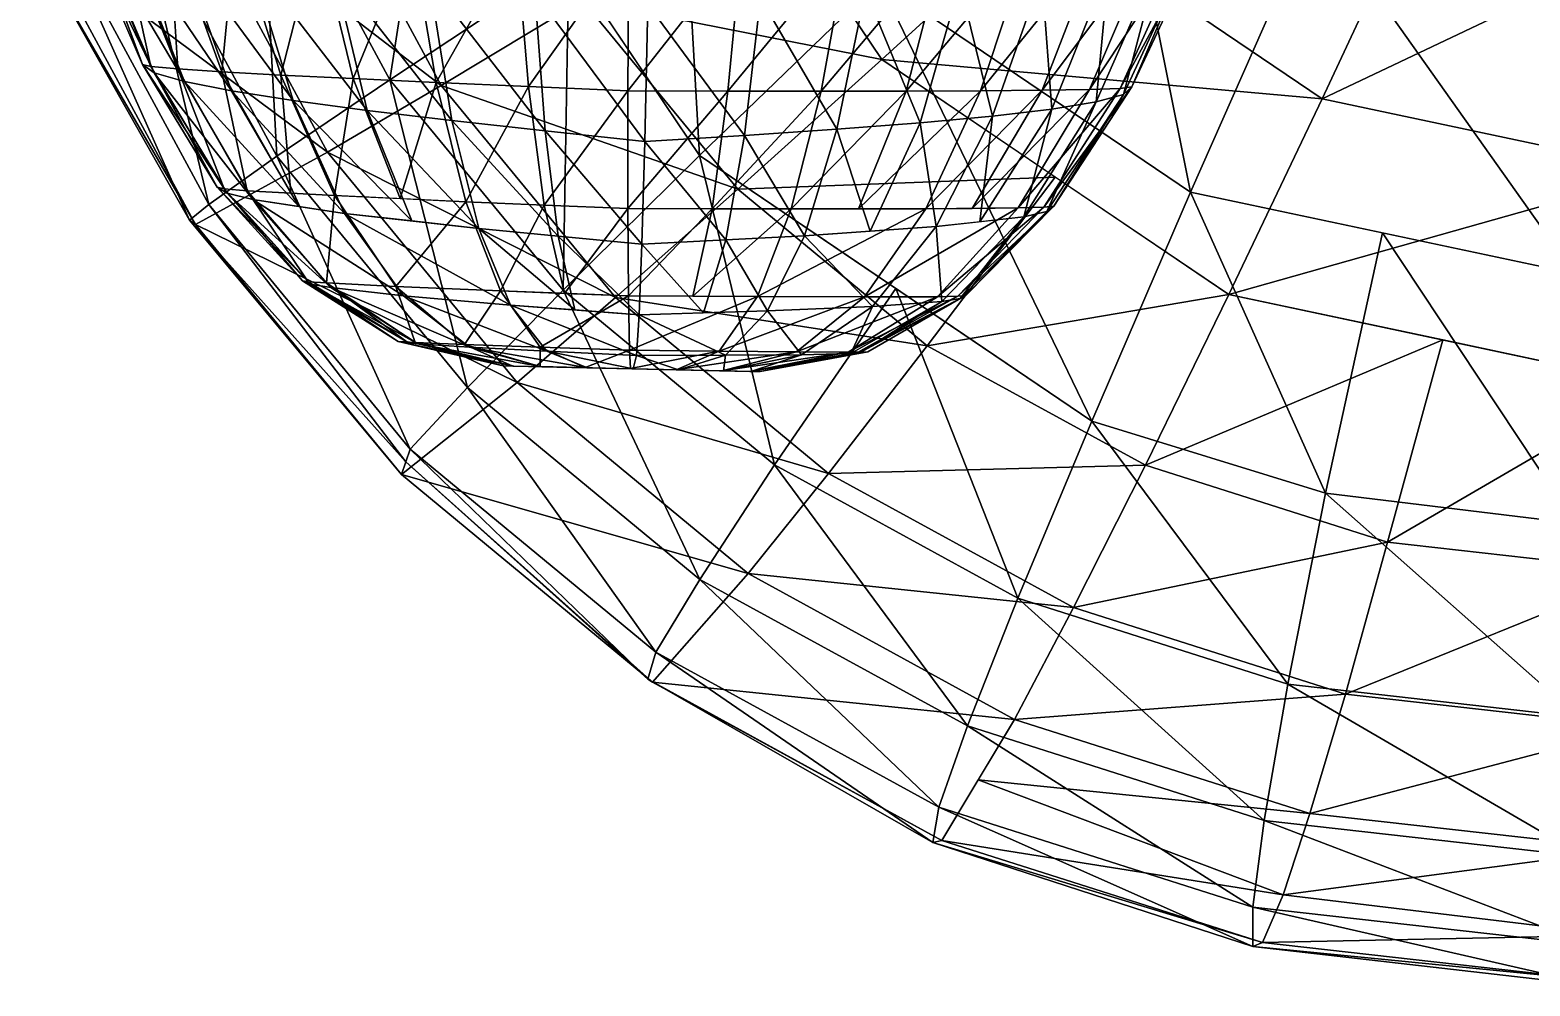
# Model space of a CAD drawing. Extents: x -23.6 to 25, y -17.9 to 25.9.
# Drawn here: x -16.17 to -0.6, y -17.89 to -7.96 of the extents above; entities that cross this region are included whole.
import ezdxf

# ---------------------------------------------------------------- set-up
doc = ezdxf.new("R2010")
doc.units = 0

msp = doc.modelspace()

# ---------------------------------------------------------------- linework, layer by layer
at = {"layer": 'Corps0', "color": 7}
for points in [[(-11.93188, -5.23315, -38.52008), (-9.50354, -4.25939, -40.92156), (-9.21826, -9.26995, -38.55981)], [(-7.35058, -7.46221, -40.953), (-9.21826, -9.26995, -38.55981), (-9.50354, -4.25939, -40.92156)], [(-7.32757, -8.27215, 2.09429), (-5.63793, -6.7265, 4.56048), (-9.73022, -4.69799, 2.12945)], [(-13.78344, -5.98638, -35.37048), (-11.93188, -5.23315, -38.52008), (-12.43646, -8.48242, -35.39013)], [(-10.57501, -7.25146, -38.53997), (-12.43646, -8.48242, -35.39013), (-11.93188, -5.23315, -38.52008)], [(-7.35058, -7.46221, -40.953), (-5.00769, -5.22363, -42.4475), (-4.11993, -9.65026, -41.00024)], [(-2.81878, -6.70611, -42.47949), (-4.11993, -9.65026, -41.00024), (-5.00769, -5.22363, -42.4475)], [(-15.08959, -6.53002, -31.62091), (-13.78344, -5.98638, -35.37048), (-13.6087, -9.27429, -31.64263)], [(-13.25982, -6.02813, -4.85339), (-14.5567, -6.50335, -9.0802), (-11.90338, -8.54168, -4.87329)], [(-12.43646, -8.48242, -35.39013), (-13.6087, -9.27429, -31.64263), (-13.78344, -5.98638, -35.37048)], [(-11.90338, -8.54168, -4.87329), (-10.43347, -7.65936, -1.08508), (-13.25982, -6.02813, -4.85339)], [(-14.5567, -6.50335, -9.0802), (-16.05554, -7.01794, -18.26092), (-13.08294, -9.23437, -9.1018)], [(-15.8825, -6.87561, -27.42053), (-15.08959, -6.53002, -31.62091), (-14.31658, -9.77764, -27.44348)], [(-13.6087, -9.27429, -31.64263), (-14.31658, -9.77764, -27.44348), (-15.08959, -6.53002, -31.62091)], [(-13.08294, -9.23437, -9.1018), (-11.90338, -8.54168, -4.87329), (-14.5567, -6.50335, -9.0802)], [(-8.52874, -6.48504, 2.11193), (-10.43347, -7.65936, -1.08508), (-7.32757, -8.27215, 2.09429)], [(-2.7525, -8.68078, 4.51831), (-1.69396, -6.41253, 6.11059), (-5.63793, -6.7265, 4.56048)], [(-1.69396, -6.41253, 6.11059), (-2.7525, -8.68078, 4.51831), (0.87353, -6.95672, 6.07305)], [(-5.63793, -6.7265, 4.56048), (-7.32757, -8.27215, 2.09429), (-2.7525, -8.68078, 4.51831)], [(-4.11993, -9.65026, -41.00024), (-2.81878, -6.70611, -42.47949), (-0.13739, -10.49432, -41.05853)], [(-0.12048, -7.27807, -42.51885), (-0.13739, -10.49432, -41.05853), (-2.81878, -6.70611, -42.47949)], [(-16.17211, -7.01416, -22.90789), (-15.8825, -6.87561, -27.42053), (-14.51531, -9.94006, -22.90832)], [(-14.31658, -9.77764, -27.44348), (-14.51531, -9.94006, -22.90832), (-15.8825, -6.87561, -27.42053)], [(0.80462, -9.43469, 4.46624), (0.87353, -6.95672, 6.07305), (-2.7525, -8.68078, 4.51831)], [(-16.05554, -7.01794, -18.26092), (-16.17211, -7.01416, -22.90789), (-14.45477, -9.98443, -18.28436)], [(-14.51531, -9.94006, -22.90832), (-14.45477, -9.98443, -18.28436), (-16.17211, -7.01416, -22.90789)], [(-14.45477, -9.98443, -18.28436), (-13.08294, -9.23437, -9.1018), (-16.05554, -7.01794, -18.26092)], [(-12.43646, -8.48242, -35.39013), (-10.57501, -7.25146, -38.53997), (-10.63629, -10.66802, -35.4165)], [(-9.21826, -9.26995, -38.55981), (-10.63629, -10.66802, -35.4165), (-10.57501, -7.25146, -38.53997)], [(-9.21826, -9.26995, -38.55981), (-7.35058, -7.46221, -40.953), (-5.14642, -12.02783, -38.61932)], [(-4.11993, -9.65026, -41.00024), (-5.14642, -12.02783, -38.61932), (-7.35058, -7.46221, -40.953)], [(-10.43347, -7.65936, -1.08508), (-11.90338, -8.54168, -4.87329), (-8.82031, -9.61779, -1.1087)], [(-8.82031, -9.61779, -1.1087), (-7.32757, -8.27215, 2.09429), (-10.43347, -7.65936, -1.08508)], [(-7.32757, -8.27215, 2.09429), (-8.82031, -9.61779, -1.1087), (-5.52496, -9.49285, 2.06799)], [(-3.72241, -10.71374, 2.04162), (-2.7525, -8.68078, 4.51831), (-7.32757, -8.27215, 2.09429)], [(-13.6087, -9.27429, -31.64263), (-12.43646, -8.48242, -35.39013), (-11.62957, -11.67712, -31.67156)], [(-11.90338, -8.54168, -4.87329), (-13.08294, -9.23437, -9.1018), (-10.09057, -10.74255, -4.89978)], [(-10.63629, -10.66802, -35.4165), (-11.62957, -11.67712, -31.67156), (-12.43646, -8.48242, -35.39013)], [(-10.09057, -10.74255, -4.89978), (-8.82031, -9.61779, -1.1087), (-11.90338, -8.54168, -4.87329)], [(-2.7525, -8.68078, 4.51831), (-3.72241, -10.71374, 2.04162), (0.80462, -9.43469, 4.46624)], [(-13.08294, -9.23437, -9.1018), (-14.45477, -9.98443, -18.28436), (-11.11346, -11.62548, -9.13061)], [(-14.31658, -9.77764, -27.44348), (-13.6087, -9.27429, -31.64263), (-12.22375, -12.31854, -27.47412)], [(-11.62957, -11.67712, -31.67156), (-12.22375, -12.31854, -27.47412), (-13.6087, -9.27429, -31.64263)], [(-11.11346, -11.62548, -9.13061), (-10.09057, -10.74255, -4.89978), (-13.08294, -9.23437, -9.1018)], [(-10.63629, -10.66802, -35.4165), (-9.21826, -9.26995, -38.55981), (-8.44226, -12.48266, -35.44854)], [(-7.18231, -10.64886, -38.58953), (-8.44226, -12.48266, -35.44854), (-9.21826, -9.26995, -38.55981)], [(-6.85424, -11.24395, -1.13739), (-5.52496, -9.49285, 2.06799), (-8.82031, -9.61779, -1.1087)], [(-5.52496, -9.49285, 2.06799), (-6.85424, -11.24395, -1.13739), (-3.72241, -10.71374, 2.04162)], [(0.72161, -11.65551, 1.97668), (0.80462, -9.43469, 4.46624), (-3.72241, -10.71374, 2.04162)], [(-8.82031, -9.61779, -1.1087), (-10.09057, -10.74255, -4.89978), (-6.85424, -11.24395, -1.13739)], [(-5.14642, -12.02783, -38.61932), (-4.11993, -9.65026, -41.00024), (-2.72015, -12.77392, -38.65472)], [(-2.1286, -10.0722, -41.02929), (-2.72015, -12.77392, -38.65472), (-4.11993, -9.65026, -41.00024)], [(-14.51531, -9.94006, -22.90832), (-14.31658, -9.77764, -27.44348), (-12.26953, -12.45007, -22.89477)], [(-12.22375, -12.31854, -27.47412), (-12.26953, -12.45007, -22.89477), (-14.31658, -9.77764, -27.44348)], [(-14.45477, -9.98443, -18.28436), (-14.51531, -9.94006, -22.90832), (-12.31542, -12.58178, -18.31567)], [(-12.26953, -12.45007, -22.89477), (-12.31542, -12.58178, -18.31567), (-14.51531, -9.94006, -22.90832)], [(-12.31542, -12.58178, -18.31567), (-11.11346, -11.62548, -9.13061), (-14.45477, -9.98443, -18.28436)], [(-2.72015, -12.77392, -38.65472), (-2.1286, -10.0722, -41.02929), (-0.12677, -13.09167, -38.69268)], [(-0.13739, -10.49432, -41.05853), (-0.12677, -13.09167, -38.69268), (-2.1286, -10.0722, -41.02929)], [(-11.62957, -11.67712, -31.67156), (-10.63629, -10.66802, -35.4165), (-9.21734, -13.67224, -31.70684)], [(-10.09057, -10.74255, -4.89978), (-11.11346, -11.62548, -9.13061), (-7.88116, -12.56988, -4.93212)], [(-8.44226, -12.48266, -35.44854), (-9.21734, -13.67224, -31.70684), (-10.63629, -10.66802, -35.4165)], [(-7.88116, -12.56988, -4.93212), (-6.85424, -11.24395, -1.13739), (-10.09057, -10.74255, -4.89978)], [(-8.44226, -12.48266, -35.44854), (-7.18231, -10.64886, -38.58953), (-5.91394, -13.86645, -35.48547)], [(-5.14642, -12.02783, -38.61932), (-5.91394, -13.86645, -35.48547), (-7.18231, -10.64886, -38.58953)], [(-4.58868, -12.48382, -1.17047), (-3.72241, -10.71374, 2.04162), (-6.85424, -11.24395, -1.13739)], [(-3.72241, -10.71374, 2.04162), (-4.58868, -12.48382, -1.17047), (-1.50036, -11.18457, 2.00927)], [(-2.07684, -13.28356, -1.20715), (-1.50036, -11.18457, 2.00927), (-4.58868, -12.48382, -1.17047)], [(-1.50036, -11.18457, 2.00927), (-2.07684, -13.28356, -1.20715), (0.72161, -11.65551, 1.97668)], [(-6.85424, -11.24395, -1.13739), (-7.88116, -12.56988, -4.93212), (-4.58868, -12.48382, -1.17047)], [(-11.11346, -11.62548, -9.13061), (-12.31542, -12.58178, -18.31567), (-8.71307, -13.61077, -9.16564)], [(-12.22375, -12.31854, -27.47412), (-11.62957, -11.67712, -31.67156), (-9.67297, -14.42822, -27.51135)], [(-9.21734, -13.67224, -31.70684), (-9.67297, -14.42822, -27.51135), (-11.62957, -11.67712, -31.67156)], [(-8.71307, -13.61077, -9.16564), (-7.88116, -12.56988, -4.93212), (-11.11346, -11.62548, -9.13061)], [(0.6278, -13.58935, -1.24682), (0.72161, -11.65551, 1.97668), (-2.07684, -13.28356, -1.20715)], [(-5.91394, -13.86645, -35.48547), (-5.14642, -12.02783, -38.61932), (-3.11083, -14.75897, -35.52642)], [(-2.72015, -12.77392, -38.65472), (-3.11083, -14.75897, -35.52642), (-5.14642, -12.02783, -38.61932)], [(-12.31542, -12.58178, -18.31567), (-12.26953, -12.45007, -22.89477), (-9.708, -14.73834, -18.35375)], [(-12.26953, -12.45007, -22.89477), (-12.22375, -12.31854, -27.47412), (-9.75598, -14.70648, -22.9779)], [(-9.75598, -14.70648, -22.9779), (-9.708, -14.73834, -18.35375), (-12.26953, -12.45007, -22.89477)], [(-9.67297, -14.42822, -27.51135), (-9.75598, -14.70648, -22.9779), (-12.22375, -12.31854, -27.47412)], [(-9.708, -14.73834, -18.35375), (-8.71307, -13.61077, -9.16564), (-12.31542, -12.58178, -18.31567)], [(-9.21734, -13.67224, -31.70684), (-8.44226, -12.48266, -35.44854), (-6.43774, -15.19354, -31.74743)], [(-7.88116, -12.56988, -4.93212), (-8.71307, -13.61077, -9.16564), (-5.3352, -13.96325, -4.96936)], [(-5.91394, -13.86645, -35.48547), (-6.43774, -15.19354, -31.74743), (-8.44226, -12.48266, -35.44854)], [(-5.3352, -13.96325, -4.96936), (-4.58868, -12.48382, -1.17047), (-7.88116, -12.56988, -4.93212)], [(-4.58868, -12.48382, -1.17047), (-5.3352, -13.96325, -4.96936), (-2.07684, -13.28356, -1.20715)], [(-3.11083, -14.75897, -35.52642), (-2.72015, -12.77392, -38.65472), (-0.0924, -15.10021, -35.57067)], [(-0.12677, -13.09167, -38.69268), (-0.0924, -15.10021, -35.57067), (-2.72015, -12.77392, -38.65472)], [(-2.51251, -14.86193, -5.01055), (-2.07684, -13.28356, -1.20715), (-5.3352, -13.96325, -4.96936)], [(-2.07684, -13.28356, -1.20715), (-2.51251, -14.86193, -5.01055), (0.6278, -13.58935, -1.24682)], [(-8.71307, -13.61077, -9.16564), (-9.708, -14.73834, -18.35375), (-5.94696, -15.12469, -9.20611)], [(-9.67297, -14.42822, -27.51135), (-9.21734, -13.67224, -31.70684), (-6.73364, -16.03692, -27.55438)], [(-6.43774, -15.19354, -31.74743), (-6.73364, -16.03692, -27.55438), (-9.21734, -13.67224, -31.70684)], [(-5.94696, -15.12469, -9.20611), (-5.3352, -13.96325, -4.96936), (-8.71307, -13.61077, -9.16564)], [(0.52685, -15.20562, -5.05511), (0.6278, -13.58935, -1.24682), (-2.51251, -14.86193, -5.01055)], [(-6.43774, -15.19354, -31.74743), (-5.91394, -13.86645, -35.48547), (-3.35589, -16.1748, -31.79241)], [(-5.3352, -13.96325, -4.96936), (-5.94696, -15.12469, -9.20611), (-2.51251, -14.86193, -5.01055)], [(-3.11083, -14.75897, -35.52642), (-3.35589, -16.1748, -31.79241), (-5.91394, -13.86645, -35.48547)], [(-9.75598, -14.70648, -22.9779), (-9.67297, -14.42822, -27.51135), (-6.79516, -16.40368, -23.0451)], [(-6.73364, -16.03692, -27.55438), (-6.79516, -16.40368, -23.0451), (-9.67297, -14.42822, -27.51135)], [(-9.708, -14.73834, -18.35375), (-9.75598, -14.70648, -22.9779), (-6.70336, -16.38281, -18.3977)], [(-6.79516, -16.40368, -23.0451), (-6.70336, -16.38281, -18.3977), (-9.75598, -14.70648, -22.9779)], [(-6.70336, -16.38281, -18.3977), (-5.94696, -15.12469, -9.20611), (-9.708, -14.73834, -18.35375)], [(-3.35589, -16.1748, -31.79241), (-3.11083, -14.75897, -35.52642), (-0.03747, -16.54992, -31.84106)], [(-0.0924, -15.10021, -35.57067), (-0.03747, -16.54992, -31.84106), (-3.11083, -14.75897, -35.52642)], [(-2.88018, -16.10113, -9.25091), (-2.51251, -14.86193, -5.01055), (-5.94696, -15.12469, -9.20611)], [(-2.51251, -14.86193, -5.01055), (-2.88018, -16.10113, -9.25091), (0.52685, -15.20562, -5.05511)], [(-6.73364, -16.03692, -27.55438), (-6.43774, -15.19354, -31.74743), (-3.47479, -17.07452, -27.60192)], [(-3.35589, -16.1748, -31.79241), (-3.47479, -17.07452, -27.60192), (-6.43774, -15.19354, -31.74743)], [(-5.94696, -15.12469, -9.20611), (-6.32507, -15.75366, -13.80187), (-2.88018, -16.10113, -9.25091)], [(0.42199, -16.47448, -9.29931), (0.52685, -15.20562, -5.05511), (-2.88018, -16.10113, -9.25091)], [(-6.32507, -15.75366, -13.80187), (-6.70336, -16.38281, -18.3977), (-3.15954, -16.94805, -13.78784)], [(-3.15954, -16.94805, -13.78784), (-2.88018, -16.10113, -9.25091), (-6.32507, -15.75366, -13.80187)], [(-6.79516, -16.40368, -23.0451), (-6.73364, -16.03692, -27.55438), (-3.47424, -17.48504, -23.10235)], [(-3.47479, -17.07452, -27.60192), (-3.47424, -17.48504, -23.10235), (-6.73364, -16.03692, -27.55438)], [(-3.47479, -17.07452, -27.60192), (-3.35589, -16.1748, -31.79241), (0.0343, -17.47125, -27.65338)], [(-0.03747, -16.54992, -31.84106), (0.0343, -17.47125, -27.65338), (-3.35589, -16.1748, -31.79241)], [(-2.88018, -16.10113, -9.25091), (-3.15954, -16.94805, -13.78784), (0.42199, -16.47448, -9.29931)], [(-6.70336, -16.38281, -18.3977), (-6.79516, -16.40368, -23.0451), (-3.37213, -17.44348, -18.44635)], [(-3.47424, -17.48504, -23.10235), (-3.37213, -17.44348, -18.44635), (-6.79516, -16.40368, -23.0451)], [(-3.37213, -17.44348, -18.44635), (-3.15954, -16.94805, -13.78784), (-6.70336, -16.38281, -18.3977)], [(0.31695, -17.3656, -13.8302), (0.42199, -16.47448, -9.29931), (-3.15954, -16.94805, -13.78784)], [(-3.15954, -16.94805, -13.78784), (-3.37213, -17.44348, -18.44635), (0.31695, -17.3656, -13.8302)], [(-3.47424, -17.48504, -23.10235), (-3.47479, -17.07452, -27.60192), (0.11962, -17.8941, -23.15625)], [(0.0343, -17.47125, -27.65338), (0.11962, -17.8941, -23.15625), (-3.47479, -17.07452, -27.60192)], [(-3.37213, -17.44348, -18.44635), (-3.47424, -17.48504, -23.10235), (0.2149, -17.84893, -18.4989)], [(0.2149, -17.84893, -18.4989), (0.31695, -17.3656, -13.8302), (-3.37213, -17.44348, -18.44635)], [(0.11962, -17.8941, -23.15625), (0.2149, -17.84893, -18.4989), (-3.47424, -17.48504, -23.10235)]]:
    msp.add_3dface(points, dxfattribs=at)
at = {"layer": 'Pied_g14', "color": 2}
for points in [[(-15.6651, -6.78491, -49.90258), (-15.00433, -8.32476, -50.02508), (-15.5686, -6.80706, -48.89526)], [(-15.00433, -8.32476, -50.02508), (-15.6651, -6.78491, -49.90258), (-14.88281, -8.40875, -50.90814)], [(-15.52764, -6.88201, -50.90509), (-14.88281, -8.40875, -50.90814), (-15.6651, -6.78491, -49.90258)], [(-15.5686, -6.80706, -48.89526), (-14.91894, -8.34484, -49.13781), (-15.24945, -6.83483, -47.95159)], [(-14.91894, -8.34484, -49.13781), (-15.5686, -6.80706, -48.89526), (-15.00433, -8.32476, -50.02508)], [(-15.24945, -6.83483, -47.95159), (-14.63726, -8.36981, -48.3067), (-14.73095, -6.86767, -47.0924)], [(-14.63726, -8.36981, -48.3067), (-15.24945, -6.83483, -47.95159), (-14.91894, -8.34484, -49.13781)], [(-14.88281, -8.40875, -50.90814), (-15.52764, -6.88201, -50.90509), (-14.56768, -8.4992, -51.72662)], [(-15.17053, -6.98657, -51.83435), (-14.56768, -8.4992, -51.72662), (-15.52764, -6.88201, -50.90509)], [(-14.56768, -8.4992, -51.72662), (-15.17053, -6.98657, -51.83435), (-14.07977, -8.59521, -52.46337)], [(-14.61785, -7.09729, -52.67089), (-14.07977, -8.59521, -52.46337), (-15.17053, -6.98657, -51.83435)], [(-14.73095, -6.86767, -47.0924), (-14.1795, -8.39941, -47.5498), (-14.03607, -6.90472, -46.33825)], [(-14.1795, -8.39941, -47.5498), (-14.73095, -6.86767, -47.0924), (-14.63726, -8.36981, -48.3067)], [(-13.56597, -8.43298, -46.88555), (-14.03607, -6.90472, -46.33825), (-14.1795, -8.39941, -47.5498)], [(-14.03607, -6.90472, -46.33825), (-13.56597, -8.43298, -46.88555), (-13.18804, -6.94561, -45.71008)], [(-12.81738, -8.47009, -46.33221), (-13.18804, -6.94561, -45.71008), (-13.56597, -8.43298, -46.88555)], [(-13.18804, -6.94561, -45.71008), (-12.81738, -8.47009, -46.33221), (-12.20971, -6.98962, -45.22839)], [(-11.95373, -8.50988, -45.90789), (-12.20971, -6.98962, -45.22839), (-12.81738, -8.47009, -46.33221)], [(-12.20971, -6.98962, -45.22839), (-11.95373, -8.50988, -45.90789), (-11.12445, -7.03607, -44.91406)], [(-14.07977, -8.59521, -52.46337), (-14.61785, -7.09729, -52.67089), (-13.44018, -8.69549, -53.10101)], [(-13.89343, -7.21289, -53.39471), (-13.44018, -8.69549, -53.10101), (-14.61785, -7.09729, -52.67089)], [(-10.99566, -8.55212, -45.63098), (-11.12445, -7.03607, -44.91406), (-11.95373, -8.50988, -45.90789)], [(-11.12445, -7.03607, -44.91406), (-10.99566, -8.55212, -45.63098), (-9.95507, -7.08428, -44.78753)], [(-9.96337, -8.59594, -45.51953), (-9.95507, -7.08428, -44.78753), (-10.99566, -8.55212, -45.63098)], [(-9.95507, -7.08428, -44.78753), (-9.96337, -8.59594, -45.51953), (-8.78021, -7.08868, -44.86437)], [(-8.92614, -8.59857, -45.58709), (-8.78021, -7.08868, -44.86437), (-9.96337, -8.59594, -45.51953)], [(-8.78021, -7.08868, -44.86437), (-8.92614, -8.59857, -45.58709), (-7.68133, -7.09124, -45.13244)], [(-7.95611, -8.5996, -45.82318), (-7.68133, -7.09124, -45.13244), (-8.92614, -8.59857, -45.58709)], [(-7.68133, -7.09124, -45.13244), (-7.95611, -8.5996, -45.82318), (-6.68267, -7.09161, -45.57226)], [(-7.07446, -8.59893, -46.21051), (-6.68267, -7.09161, -45.57226), (-7.95611, -8.5996, -45.82318)], [(-6.30206, -8.596, -46.73162), (-5.80773, -7.08935, -46.16394), (-7.07446, -8.59893, -46.21051)], [(-6.68267, -7.09161, -45.57226), (-7.07446, -8.59893, -46.21051), (-5.80773, -7.08935, -46.16394)], [(-5.66027, -8.59063, -47.36932), (-5.08074, -7.08422, -46.88793), (-6.30206, -8.596, -46.73162)], [(-5.80773, -7.08935, -46.16394), (-6.30206, -8.596, -46.73162), (-5.08074, -7.08422, -46.88793)], [(-5.17016, -8.58233, -48.10607), (-4.52551, -7.07556, -47.72436), (-5.66027, -8.59063, -47.36932)], [(-5.08074, -7.08422, -46.88793), (-5.66027, -8.59063, -47.36932), (-4.52551, -7.07556, -47.72436)], [(-4.85272, -8.5708, -48.92449), (-4.16595, -7.06304, -48.65368), (-5.17016, -8.58233, -48.10607)], [(-4.52551, -7.07556, -47.72436), (-5.17016, -8.58233, -48.10607), (-4.16595, -7.06304, -48.65368)], [(-4.72912, -8.55548, -49.80737), (-4.02575, -7.0462, -49.656), (-4.85272, -8.5708, -48.92449)], [(-4.16595, -7.06304, -48.65368), (-4.85272, -8.5708, -48.92449), (-4.02575, -7.0462, -49.656)], [(-4.125, -7.13806, -50.66351), (-4.81658, -8.6347, -50.69482), (-4.44659, -7.22723, -51.60711)], [(-4.81658, -8.6347, -50.69482), (-4.125, -7.13806, -50.66351), (-4.72912, -8.55548, -49.80737)], [(-4.02575, -7.0462, -49.656), (-4.72912, -8.55548, -49.80737), (-4.125, -7.13806, -50.66351)], [(-13.44018, -8.69549, -53.10101), (-13.89343, -7.21289, -53.39471), (-12.67028, -8.79956, -53.62213)], [(-13.0213, -7.33233, -53.98657), (-12.67028, -8.79956, -53.62213), (-13.89343, -7.21289, -53.39471)], [(-4.96765, -7.31384, -52.46643), (-5.56054, -8.78637, -52.28289), (-5.6651, -7.39752, -53.22039)], [(-5.56054, -8.78637, -52.28289), (-4.96765, -7.31384, -52.46643), (-5.10058, -8.71166, -51.526)], [(-4.44659, -7.22723, -51.60711), (-5.10058, -8.71166, -51.526), (-4.96765, -7.31384, -52.46643)], [(-5.10058, -8.71166, -51.526), (-4.44659, -7.22723, -51.60711), (-4.81658, -8.6347, -50.69482)], [(-12.67028, -8.79956, -53.62213), (-13.0213, -7.33233, -53.98657), (-11.79095, -8.90582, -54.00946)], [(-12.0252, -7.45434, -54.42633), (-11.79095, -8.90582, -54.00946), (-13.0213, -7.33233, -53.98657)], [(-11.79095, -8.90582, -54.00946), (-12.0252, -7.45434, -54.42633), (-10.82342, -9.01354, -54.2456)], [(-10.92932, -7.57781, -54.69439), (-10.82342, -9.01354, -54.2456), (-12.0252, -7.45434, -54.42633)], [(-5.6651, -7.39752, -53.22039), (-6.17626, -8.85852, -52.94708), (-6.51593, -7.47833, -53.84875)], [(-6.17626, -8.85852, -52.94708), (-5.6651, -7.39752, -53.22039), (-5.56054, -8.78637, -52.28289)], [(-10.82342, -9.01354, -54.2456), (-10.92932, -7.57781, -54.69439), (-9.78875, -9.12158, -54.31304)], [(-9.75732, -7.70147, -54.77111), (-9.78875, -9.12158, -54.31304), (-10.92932, -7.57781, -54.69439)], [(-8.58508, -7.63043, -54.64471), (-8.7539, -9.05993, -54.20172), (-9.75732, -7.70147, -54.77111)], [(-8.7539, -9.05993, -54.20172), (-8.58508, -7.63043, -54.64471), (-7.79333, -8.99554, -53.92474)], [(-7.49682, -7.55596, -54.33038), (-7.79333, -8.99554, -53.92474), (-8.58508, -7.63043, -54.64471)], [(-7.79333, -8.99554, -53.92474), (-7.49682, -7.55596, -54.33038), (-6.92736, -8.9284, -53.50042)], [(-6.51593, -7.47833, -53.84875), (-6.92736, -8.9284, -53.50042), (-7.49682, -7.55596, -54.33038)], [(-6.92736, -8.9284, -53.50042), (-6.51593, -7.47833, -53.84875), (-6.17626, -8.85852, -52.94708)], [(-9.78875, -9.12158, -54.31304), (-9.75732, -7.70147, -54.77111), (-8.7539, -9.05993, -54.20172)], [(-15.00433, -8.32476, -50.02508), (-14.2279, -9.59851, -50.11853), (-14.91894, -8.34484, -49.13781)], [(-14.2279, -9.59851, -50.11853), (-15.00433, -8.32476, -50.02508), (-14.1253, -9.65905, -50.85198)], [(-14.88281, -8.40875, -50.90814), (-14.1253, -9.65905, -50.85198), (-15.00433, -8.32476, -50.02508)], [(-14.91894, -8.34484, -49.13781), (-14.15551, -9.61407, -49.38146), (-14.63726, -8.36981, -48.3067)], [(-14.15551, -9.61407, -49.38146), (-14.91894, -8.34484, -49.13781), (-14.2279, -9.59851, -50.11853)], [(-14.1253, -9.65905, -50.85198), (-14.88281, -8.40875, -50.90814), (-13.8587, -9.72479, -51.53179)], [(-14.56768, -8.4992, -51.72662), (-13.8587, -9.72479, -51.53179), (-14.88281, -8.40875, -50.90814)], [(-14.63726, -8.36981, -48.3067), (-13.91693, -9.63385, -48.69085), (-14.1795, -8.39941, -47.5498)], [(-13.91693, -9.63385, -48.69085), (-14.63726, -8.36981, -48.3067), (-14.15551, -9.61407, -49.38146)], [(-14.1795, -8.39941, -47.5498), (-13.4638, -9.65936, -48.10046), (-13.56597, -8.43298, -46.88555)], [(-13.4638, -9.65936, -48.10046), (-14.1795, -8.39941, -47.5498), (-13.91693, -9.63385, -48.69085)], [(-13.8587, -9.72479, -51.53179), (-14.56768, -8.4992, -51.72662), (-13.38208, -9.79705, -52.10253)], [(-14.07977, -8.59521, -52.46337), (-13.38208, -9.79705, -52.10253), (-14.56768, -8.4992, -51.72662)], [(-13.56597, -8.43298, -46.88555), (-13.01062, -9.68481, -47.50988), (-12.81738, -8.47009, -46.33221)], [(-13.01062, -9.68481, -47.50988), (-13.56597, -8.43298, -46.88555), (-13.4638, -9.65936, -48.10046)], [(-12.32836, -9.71643, -47.104), (-12.81738, -8.47009, -46.33221), (-13.01062, -9.68481, -47.50988)], [(-12.81738, -8.47009, -46.33221), (-12.32836, -9.71643, -47.104), (-11.95373, -8.50988, -45.90789)], [(-11.64611, -9.74792, -46.69793), (-11.95373, -8.50988, -45.90789), (-12.32836, -9.71643, -47.104)], [(-11.95373, -8.50988, -45.90789), (-11.64611, -9.74792, -46.69793), (-10.99566, -8.55212, -45.63098)], [(-10.83319, -9.78295, -46.47381), (-10.99566, -8.55212, -45.63098), (-11.64611, -9.74792, -46.69793)], [(-10.99566, -8.55212, -45.63098), (-10.83319, -9.78295, -46.47381), (-9.96337, -8.59594, -45.51953)], [(-5.53887, -9.79364, -49.93438), (-4.72912, -8.55548, -49.80737), (-5.64318, -9.80511, -49.20111)], [(-4.85272, -8.5708, -48.92449), (-5.64318, -9.80511, -49.20111), (-4.72912, -8.55548, -49.80737)], [(-4.72912, -8.55548, -49.80737), (-5.53887, -9.79364, -49.93438), (-4.81658, -8.6347, -50.69482)], [(-13.38208, -9.79705, -52.10253), (-14.07977, -8.59521, -52.46337), (-12.90533, -9.86926, -52.67315)], [(-13.44018, -8.69549, -53.10101), (-12.90533, -9.86926, -52.67315), (-14.07977, -8.59521, -52.46337)], [(-12.90533, -9.86926, -52.67315), (-13.44018, -8.69549, -53.10101), (-12.20751, -9.9475, -53.04998)], [(-12.67028, -8.79956, -53.62213), (-12.20751, -9.9475, -53.04998), (-13.44018, -8.69549, -53.10101)], [(-9.96356, -9.81939, -46.37396), (-9.96337, -8.59594, -45.51953), (-10.83319, -9.78295, -46.47381)], [(-9.96337, -8.59594, -45.51953), (-9.96356, -9.81939, -46.37396), (-8.92614, -8.59857, -45.58709)], [(-9.08978, -9.82208, -46.43688), (-8.92614, -8.59857, -45.58709), (-9.96356, -9.81939, -46.37396)], [(-8.92614, -8.59857, -45.58709), (-9.08978, -9.82208, -46.43688), (-7.95611, -8.5996, -45.82318)], [(-8.26715, -9.82379, -46.62634), (-7.95611, -8.5996, -45.82318), (-9.08978, -9.82208, -46.43688)], [(-7.56756, -9.8233, -47.00311), (-7.07446, -8.59893, -46.21051), (-8.26715, -9.82379, -46.62634)], [(-7.95611, -8.5996, -45.82318), (-8.26715, -9.82379, -46.62634), (-7.07446, -8.59893, -46.21051)], [(-6.86798, -9.82269, -47.37976), (-6.30206, -8.596, -46.73162), (-7.56756, -9.8233, -47.00311)], [(-7.07446, -8.59893, -46.21051), (-7.56756, -9.8233, -47.00311), (-6.30206, -8.596, -46.73162)], [(-6.38977, -9.81817, -47.95056), (-5.66027, -8.59063, -47.36932), (-6.86798, -9.82269, -47.37976)], [(-6.30206, -8.596, -46.73162), (-6.86798, -9.82269, -47.37976), (-5.66027, -8.59063, -47.36932)], [(-5.91131, -9.81353, -48.52124), (-5.17016, -8.58233, -48.10607), (-6.38977, -9.81817, -47.95056)], [(-5.66027, -8.59063, -47.36932), (-6.38977, -9.81817, -47.95056), (-5.17016, -8.58233, -48.10607)], [(-5.64318, -9.80511, -49.20111), (-4.85272, -8.5708, -48.92449), (-5.91131, -9.81353, -48.52124)], [(-5.17016, -8.58233, -48.10607), (-5.91131, -9.81353, -48.52124), (-4.85272, -8.5708, -48.92449)], [(-5.10058, -8.71166, -51.526), (-5.85308, -9.90447, -51.36218), (-5.56054, -8.78637, -52.28289)], [(-5.85308, -9.90447, -51.36218), (-5.10058, -8.71166, -51.526), (-5.61303, -9.85009, -50.67163)], [(-4.81658, -8.6347, -50.69482), (-5.61303, -9.85009, -50.67163), (-5.10058, -8.71166, -51.526)], [(-5.61303, -9.85009, -50.67163), (-4.81658, -8.6347, -50.69482), (-5.53887, -9.79364, -49.93438)], [(-12.20751, -9.9475, -53.04998), (-12.67028, -8.79956, -53.62213), (-11.50976, -10.02581, -53.42669)], [(-11.79095, -8.90582, -54.00946), (-11.50976, -10.02581, -53.42669), (-12.67028, -8.79956, -53.62213)], [(-6.17626, -8.85852, -52.94708), (-6.76269, -10.0072, -52.54302), (-6.92736, -8.9284, -53.50042)], [(-6.76269, -10.0072, -52.54302), (-6.17626, -8.85852, -52.94708), (-6.30804, -9.95587, -51.95263)], [(-5.56054, -8.78637, -52.28289), (-6.30804, -9.95587, -51.95263), (-6.17626, -8.85852, -52.94708)], [(-6.30804, -9.95587, -51.95263), (-5.56054, -8.78637, -52.28289), (-5.85308, -9.90447, -51.36218)], [(-11.50976, -10.02581, -53.42669), (-11.79095, -8.90582, -54.00946), (-10.68908, -10.10681, -53.61621)], [(-10.82342, -9.01354, -54.2456), (-10.68908, -10.10681, -53.61621), (-11.79095, -8.90582, -54.00946)], [(-10.68908, -10.10681, -53.61621), (-10.82342, -9.01354, -54.2456), (-9.81701, -10.18817, -53.67889)], [(-9.78875, -9.12158, -54.31304), (-9.81701, -10.18817, -53.67889), (-10.82342, -9.01354, -54.2456)], [(-7.79333, -8.99554, -53.92474), (-8.13079, -10.10174, -53.3551), (-8.7539, -9.05993, -54.20172)], [(-8.13079, -10.10174, -53.3551), (-7.79333, -8.99554, -53.92474), (-7.44671, -10.05444, -52.94909)], [(-6.92736, -8.9284, -53.50042), (-7.44671, -10.05444, -52.94909), (-7.79333, -8.99554, -53.92474)], [(-7.44671, -10.05444, -52.94909), (-6.92736, -8.9284, -53.50042), (-6.76269, -10.0072, -52.54302)], [(-9.81701, -10.18817, -53.67889), (-9.78875, -9.12158, -54.31304), (-8.94561, -10.14587, -53.57928)], [(-8.7539, -9.05993, -54.20172), (-8.94561, -10.14587, -53.57928), (-9.78875, -9.12158, -54.31304)], [(-8.94561, -10.14587, -53.57928), (-8.7539, -9.05993, -54.20172), (-8.13079, -10.10174, -53.3551)], [(-14.2279, -9.59851, -50.11853), (-13.34112, -10.5689, -50.14587), (-14.15551, -9.61407, -49.38146)], [(-13.34112, -10.5689, -50.14587), (-14.2279, -9.59851, -50.11853), (-13.26, -10.60302, -50.70257)], [(-14.1253, -9.65905, -50.85198), (-13.26, -10.60302, -50.70257), (-14.2279, -9.59851, -50.11853)], [(-14.15551, -9.61407, -49.38146), (-13.2832, -10.57897, -49.58624), (-13.91693, -9.63385, -48.69085)], [(-13.2832, -10.57897, -49.58624), (-14.15551, -9.61407, -49.38146), (-13.34112, -10.5689, -50.14587)], [(-13.91693, -9.63385, -48.69085), (-13.0935, -10.59228, -49.06188), (-13.01062, -9.68481, -47.50988)], [(-13.0935, -10.59228, -49.06188), (-13.91693, -9.63385, -48.69085), (-13.2832, -10.57897, -49.58624)], [(-13.26, -10.60302, -50.70257), (-14.1253, -9.65905, -50.85198), (-13.04888, -10.6408, -51.21856)], [(-13.8587, -9.72479, -51.53179), (-13.04888, -10.6408, -51.21856), (-14.1253, -9.65905, -50.85198)], [(-13.04888, -10.6408, -51.21856), (-13.8587, -9.72479, -51.53179), (-12.29327, -10.7265, -52.08416)], [(-12.90533, -9.86926, -52.67315), (-12.29327, -10.7265, -52.08416), (-13.8587, -9.72479, -51.53179)], [(-12.37408, -10.62823, -48.16479), (-13.01062, -9.68481, -47.50988), (-13.0935, -10.59228, -49.06188)], [(-13.01062, -9.68481, -47.50988), (-12.37408, -10.62823, -48.16479), (-11.64611, -9.74792, -46.69793)], [(-11.28637, -10.67401, -47.55236), (-11.64611, -9.74792, -46.69793), (-12.37408, -10.62823, -48.16479)], [(-11.64611, -9.74792, -46.69793), (-11.28637, -10.67401, -47.55236), (-10.83319, -9.78295, -46.47381)], [(-10.62207, -10.70031, -47.42645), (-10.83319, -9.78295, -46.47381), (-11.28637, -10.67401, -47.55236)], [(-10.83319, -9.78295, -46.47381), (-10.62207, -10.70031, -47.42645), (-9.96356, -9.81939, -46.37396)], [(-6.53546, -10.73046, -49.44329), (-5.64318, -9.80511, -49.20111), (-6.74737, -10.7348, -48.92736)], [(-5.91131, -9.81353, -48.52124), (-6.74737, -10.7348, -48.92736), (-5.64318, -9.80511, -49.20111)], [(-6.45324, -10.72357, -49.99987), (-5.53887, -9.79364, -49.93438), (-6.53546, -10.73046, -49.44329)], [(-5.64318, -9.80511, -49.20111), (-6.53546, -10.73046, -49.44329), (-5.53887, -9.79364, -49.93438)], [(-5.53887, -9.79364, -49.93438), (-6.45324, -10.72357, -49.99987), (-5.61303, -9.85009, -50.67163)], [(-12.29327, -10.7265, -52.08416), (-12.90533, -9.86926, -52.67315), (-11.1817, -10.82196, -52.65002)], [(-11.50976, -10.02581, -53.42669), (-11.1817, -10.82196, -52.65002), (-12.90533, -9.86926, -52.67315)], [(-9.95776, -10.72662, -47.30029), (-9.96356, -9.81939, -46.37396), (-10.62207, -10.70031, -47.42645)], [(-9.96356, -9.81939, -46.37396), (-9.95776, -10.72662, -47.30029), (-9.08978, -9.82208, -46.43688)], [(-9.2882, -10.73022, -47.39813), (-9.08978, -9.82208, -46.43688), (-9.95776, -10.72662, -47.30029)], [(-9.08978, -9.82208, -46.43688), (-9.2882, -10.73022, -47.39813), (-8.26715, -9.82379, -46.62634)], [(-8.61846, -10.73388, -47.49584), (-8.26715, -9.82379, -46.62634), (-9.2882, -10.73022, -47.39813)], [(-7.50476, -10.73748, -48.06164), (-6.86798, -9.82269, -47.37976), (-8.61846, -10.73388, -47.49584)], [(-8.26715, -9.82379, -46.62634), (-8.61846, -10.73388, -47.49584), (-6.86798, -9.82269, -47.37976)], [(-6.74737, -10.7348, -48.92736), (-5.91131, -9.81353, -48.52124), (-7.50476, -10.73748, -48.06164)], [(-6.86798, -9.82269, -47.37976), (-7.50476, -10.73748, -48.06164), (-5.91131, -9.81353, -48.52124)], [(-5.85308, -9.90447, -51.36218), (-6.70275, -10.78332, -51.08404), (-6.76269, -10.0072, -52.54302)], [(-6.70275, -10.78332, -51.08404), (-5.85308, -9.90447, -51.36218), (-6.51226, -10.75451, -50.55963)], [(-5.61303, -9.85009, -50.67163), (-6.51226, -10.75451, -50.55963), (-5.85308, -9.90447, -51.36218)], [(-6.51226, -10.75451, -50.55963), (-5.61303, -9.85009, -50.67163), (-6.45324, -10.72357, -49.99987)], [(-11.1817, -10.82196, -52.65002), (-11.50976, -10.02581, -53.42669), (-10.51312, -10.87231, -52.7478)], [(-10.68908, -10.10681, -53.61621), (-10.51312, -10.87231, -52.7478), (-11.50976, -10.02581, -53.42669)], [(-10.51312, -10.87231, -52.7478), (-10.68908, -10.10681, -53.61621), (-9.8446, -10.9226, -52.84545)], [(-9.81701, -10.18817, -53.67889), (-9.8446, -10.9226, -52.84545), (-10.68908, -10.10681, -53.61621)], [(-8.13079, -10.10174, -53.3551), (-8.51379, -10.88183, -52.5935), (-8.94561, -10.14587, -53.57928)], [(-8.51379, -10.88183, -52.5935), (-8.13079, -10.10174, -53.3551), (-7.42395, -10.83575, -51.98101)], [(-6.76269, -10.0072, -52.54302), (-7.42395, -10.83575, -51.98101), (-8.13079, -10.10174, -53.3551)], [(-7.42395, -10.83575, -51.98101), (-6.76269, -10.0072, -52.54302), (-6.70275, -10.78332, -51.08404)], [(-9.8446, -10.9226, -52.84545), (-9.81701, -10.18817, -53.67889), (-9.17926, -10.90222, -52.71948)], [(-8.94561, -10.14587, -53.57928), (-9.17926, -10.90222, -52.71948), (-9.81701, -10.18817, -53.67889)], [(-9.17926, -10.90222, -52.71948), (-8.94561, -10.14587, -53.57928), (-8.51379, -10.88183, -52.5935)], [(-13.34112, -10.5689, -50.14587), (-12.34924, -11.19927, -50.07049), (-13.2832, -10.57897, -49.58624)], [(-12.34924, -11.19927, -50.07049), (-13.34112, -10.5689, -50.14587), (-12.24621, -11.21221, -50.4129)], [(-13.26, -10.60302, -50.70257), (-12.24621, -11.21221, -50.4129), (-13.34112, -10.5689, -50.14587)], [(-13.2832, -10.57897, -49.58624), (-12.26062, -11.20507, -49.72412), (-13.0935, -10.59228, -49.06188)], [(-12.26062, -11.20507, -49.72412), (-13.2832, -10.57897, -49.58624), (-12.34924, -11.19927, -50.07049)], [(-12.24621, -11.21221, -50.4129), (-13.26, -10.60302, -50.70257), (-12.14324, -11.22509, -50.75518)], [(-13.04888, -10.6408, -51.21856), (-12.14324, -11.22509, -50.75518), (-13.26, -10.60302, -50.70257)], [(-13.0935, -10.59228, -49.06188), (-12.17211, -11.21087, -49.37768), (-12.37408, -10.62823, -48.16479)], [(-12.17211, -11.21087, -49.37768), (-13.0935, -10.59228, -49.06188), (-12.26062, -11.20507, -49.72412)], [(-12.14324, -11.22509, -50.75518), (-13.04888, -10.6408, -51.21856), (-11.6087, -11.25982, -51.30706)], [(-12.29327, -10.7265, -52.08416), (-11.6087, -11.25982, -51.30706), (-13.04888, -10.6408, -51.21856)], [(-12.37408, -10.62823, -48.16479), (-11.66107, -11.23101, -48.80364), (-11.28637, -10.67401, -47.55236)], [(-11.66107, -11.23101, -48.80364), (-12.37408, -10.62823, -48.16479), (-12.17211, -11.21087, -49.37768)], [(-11.6087, -11.25982, -51.30706), (-12.29327, -10.7265, -52.08416), (-10.80609, -11.30157, -51.65124)], [(-11.1817, -10.82196, -52.65002), (-10.80609, -11.30157, -51.65124), (-12.29327, -10.7265, -52.08416)], [(-10.87347, -11.25842, -48.4259), (-11.28637, -10.67401, -47.55236), (-11.66107, -11.23101, -48.80364)], [(-11.28637, -10.67401, -47.55236), (-10.87347, -11.25842, -48.4259), (-9.95776, -10.72662, -47.30029)], [(-9.94812, -11.2901, -48.24786), (-9.95776, -10.72662, -47.30029), (-10.87347, -11.25842, -48.4259)], [(-9.95776, -10.72662, -47.30029), (-9.94812, -11.2901, -48.24786), (-8.61846, -10.73388, -47.49584)], [(-9.01544, -11.3001, -48.38653), (-8.61846, -10.73388, -47.49584), (-9.94812, -11.2901, -48.24786)], [(-8.61846, -10.73388, -47.49584), (-9.01544, -11.3001, -48.38653), (-7.50476, -10.73748, -48.06164)], [(-8.21215, -11.30841, -48.73059), (-7.50476, -10.73748, -48.06164), (-9.01544, -11.3001, -48.38653)], [(-7.67706, -11.31176, -49.28247), (-6.74737, -10.7348, -48.92736), (-8.21215, -11.30841, -48.73059)], [(-7.50476, -10.73748, -48.06164), (-8.21215, -11.30841, -48.73059), (-6.74737, -10.7348, -48.92736)], [(-7.57373, -11.3103, -49.62481), (-6.53546, -10.73046, -49.44329), (-7.67706, -11.31176, -49.28247)], [(-6.74737, -10.7348, -48.92736), (-7.67706, -11.31176, -49.28247), (-6.53546, -10.73046, -49.44329)], [(-7.47039, -11.30883, -49.9671), (-6.45324, -10.72357, -49.99987), (-7.57373, -11.3103, -49.62481)], [(-6.53546, -10.73046, -49.44329), (-7.57373, -11.3103, -49.62481), (-6.45324, -10.72357, -49.99987)], [(-6.45324, -10.72357, -49.99987), (-7.47039, -11.30883, -49.9671), (-6.51226, -10.75451, -50.55963)], [(-10.80609, -11.30157, -51.65124), (-11.1817, -10.82196, -52.65002), (-9.87432, -11.34698, -51.78967)], [(-9.8446, -10.9226, -52.84545), (-9.87432, -11.34698, -51.78967), (-11.1817, -10.82196, -52.65002)], [(-8.51379, -10.88183, -52.5935), (-8.94805, -11.34326, -51.61187), (-9.8446, -10.9226, -52.84545)], [(-8.94805, -11.34326, -51.61187), (-8.51379, -10.88183, -52.5935), (-8.15979, -11.33721, -51.234)], [(-7.42395, -10.83575, -51.98101), (-8.15979, -11.33721, -51.234), (-8.51379, -10.88183, -52.5935)], [(-8.15979, -11.33721, -51.234), (-7.42395, -10.83575, -51.98101), (-7.64819, -11.32604, -50.65997)], [(-6.70275, -10.78332, -51.08404), (-7.64819, -11.32604, -50.65997), (-7.42395, -10.83575, -51.98101)], [(-7.64819, -11.32604, -50.65997), (-6.70275, -10.78332, -51.08404), (-7.55932, -11.31744, -50.31359)], [(-6.51226, -10.75451, -50.55963), (-7.55932, -11.31744, -50.31359), (-6.70275, -10.78332, -51.08404)], [(-7.55932, -11.31744, -50.31359), (-6.51226, -10.75451, -50.55963), (-7.47039, -11.30883, -49.9671)], [(-9.87432, -11.34698, -51.78967), (-9.8446, -10.9226, -52.84545), (-8.94805, -11.34326, -51.61187)], [(-12.34924, -11.19927, -50.07049), (-11.25714, -11.45257, -49.85546), (-12.17211, -11.21087, -49.37768)], [(-11.25714, -11.45257, -49.85546), (-12.34924, -11.19927, -50.07049), (-11.14678, -11.45501, -50.11047)], [(-12.14324, -11.22509, -50.75518), (-11.14678, -11.45501, -50.11047), (-12.34924, -11.19927, -50.07049)], [(-12.17211, -11.21087, -49.37768), (-11.15771, -11.45483, -49.59619), (-11.66107, -11.23101, -48.80364)], [(-11.15771, -11.45483, -49.59619), (-12.17211, -11.21087, -49.37768), (-11.25714, -11.45257, -49.85546)], [(-11.14678, -11.45501, -50.11047), (-12.14324, -11.22509, -50.75518), (-10.85614, -11.4616, -50.31457)], [(-11.6087, -11.25982, -51.30706), (-10.85614, -11.4616, -50.31457), (-12.14324, -11.22509, -50.75518)], [(-11.66107, -11.23101, -48.80364), (-10.87597, -11.46118, -49.37994), (-10.87347, -11.25842, -48.4259)], [(-10.87597, -11.46118, -49.37994), (-11.66107, -11.23101, -48.80364), (-11.15771, -11.45483, -49.59619)], [(-10.85614, -11.4616, -50.31457), (-11.6087, -11.25982, -51.30706), (-10.3825, -11.47222, -50.40148)], [(-10.80609, -11.30157, -51.65124), (-10.3825, -11.47222, -50.40148), (-11.6087, -11.25982, -51.30706)], [(-10.40637, -11.47167, -49.27313), (-10.87347, -11.25842, -48.4259), (-10.87597, -11.46118, -49.37994)], [(-10.87347, -11.25842, -48.4259), (-10.40637, -11.47167, -49.27313), (-9.94812, -11.2901, -48.24786)], [(-10.3825, -11.47222, -50.40148), (-10.80609, -11.30157, -51.65124), (-9.90863, -11.48278, -50.48834)], [(-9.87432, -11.34698, -51.78967), (-9.90863, -11.48278, -50.48834), (-10.80609, -11.30157, -51.65124)], [(-9.93664, -11.48223, -49.16607), (-9.94812, -11.2901, -48.24786), (-10.40637, -11.47167, -49.27313)], [(-9.94812, -11.2901, -48.24786), (-9.93664, -11.48223, -49.16607), (-9.01544, -11.3001, -48.38653)], [(-9.46295, -11.49285, -49.25317), (-9.01544, -11.3001, -48.38653), (-9.93664, -11.48223, -49.16607)], [(-9.90863, -11.48278, -50.48834), (-9.87432, -11.34698, -51.78967), (-9.43908, -11.4934, -50.38153)], [(-8.94805, -11.34326, -51.61187), (-9.43908, -11.4934, -50.38153), (-9.87432, -11.34698, -51.78967)], [(-9.01544, -11.3001, -48.38653), (-9.46295, -11.49285, -49.25317), (-8.21215, -11.30841, -48.73059)], [(-8.98925, -11.50347, -49.33996), (-8.21215, -11.30841, -48.73059), (-9.46295, -11.49285, -49.25317)], [(-9.43908, -11.4934, -50.38153), (-8.94805, -11.34326, -51.61187), (-8.96942, -11.5039, -50.27459)], [(-8.21215, -11.30841, -48.73059), (-8.98925, -11.50347, -49.33996), (-7.67706, -11.31176, -49.28247)], [(-8.69866, -11.51007, -49.54412), (-7.67706, -11.31176, -49.28247), (-8.98925, -11.50347, -49.33996)], [(-8.15979, -11.33721, -51.234), (-8.96942, -11.5039, -50.27459), (-8.94805, -11.34326, -51.61187)], [(-8.96942, -11.5039, -50.27459), (-8.15979, -11.33721, -51.234), (-8.68774, -11.51025, -50.05841)], [(-8.58819, -11.51245, -49.79888), (-7.47039, -11.30883, -49.9671), (-8.69866, -11.51007, -49.54412)], [(-7.67706, -11.31176, -49.28247), (-8.69866, -11.51007, -49.54412), (-7.47039, -11.30883, -49.9671)], [(-7.64819, -11.32604, -50.65997), (-8.68774, -11.51025, -50.05841), (-8.15979, -11.33721, -51.234)], [(-8.68774, -11.51025, -50.05841), (-7.64819, -11.32604, -50.65997), (-8.58819, -11.51245, -49.79888)], [(-7.47039, -11.30883, -49.9671), (-8.58819, -11.51245, -49.79888), (-7.64819, -11.32604, -50.65997)], [(-11.25714, -11.45257, -49.85546), (-11.15771, -11.45483, -49.59619), (-11.14678, -11.45501, -50.11047)], [(-11.15771, -11.45483, -49.59619), (-10.87597, -11.46118, -49.37994), (-10.83477, -11.46228, -49.84667)], [(-10.83477, -11.46228, -49.84667), (-11.14678, -11.45501, -50.11047), (-11.15771, -11.45483, -49.59619)], [(-11.14678, -11.45501, -50.11047), (-10.83477, -11.46228, -49.84667), (-10.85614, -11.4616, -50.31457)], [(-10.87597, -11.46118, -49.37994), (-9.93664, -11.48223, -49.16607), (-9.92272, -11.48254, -49.82733)], [(-10.39941, -11.47186, -49.60369), (-10.83477, -11.46228, -49.84667), (-10.87597, -11.46118, -49.37994)], [(-10.85614, -11.4616, -50.31457), (-9.92272, -11.48254, -49.82733), (-9.90863, -11.48278, -50.48834)], [(-10.38946, -11.47204, -50.07098), (-10.85614, -11.4616, -50.31457), (-10.83477, -11.46228, -49.84667)], [(-10.83477, -11.46228, -49.84667), (-10.39941, -11.47186, -49.60369), (-10.38946, -11.47204, -50.07098)], [(-9.92272, -11.48254, -49.82733), (-10.38946, -11.47204, -50.07098), (-10.39941, -11.47186, -49.60369)], [(-8.98925, -11.50347, -49.33996), (-9.92272, -11.48254, -49.82733), (-9.93664, -11.48223, -49.16607)], [(-9.92272, -11.48254, -49.82733), (-9.45611, -11.49304, -49.58374), (-9.44616, -11.49322, -50.05102)], [(-8.96942, -11.5039, -50.27459), (-9.90863, -11.48278, -50.48834), (-9.92272, -11.48254, -49.82733)], [(-9.45611, -11.49304, -49.58374), (-8.98925, -11.50347, -49.33996), (-9.01074, -11.50323, -49.80804)], [(-9.01074, -11.50323, -49.80804), (-9.44616, -11.49322, -50.05102), (-9.45611, -11.49304, -49.58374)], [(-9.44616, -11.49322, -50.05102), (-9.01074, -11.50323, -49.80804), (-8.96942, -11.5039, -50.27459)], [(-9.01074, -11.50323, -49.80804), (-8.69866, -11.51007, -49.54412), (-8.68774, -11.51025, -50.05841)], [(-8.68774, -11.51025, -50.05841), (-8.96942, -11.5039, -50.27459), (-9.01074, -11.50323, -49.80804)], [(-8.69866, -11.51007, -49.54412), (-9.01074, -11.50323, -49.80804), (-8.98925, -11.50347, -49.33996)], [(-8.58819, -11.51245, -49.79888), (-8.68774, -11.51025, -50.05841), (-8.69866, -11.51007, -49.54412)]]:
    msp.add_3dface(points, dxfattribs=at)

doc.saveas('drawing.dxf')
